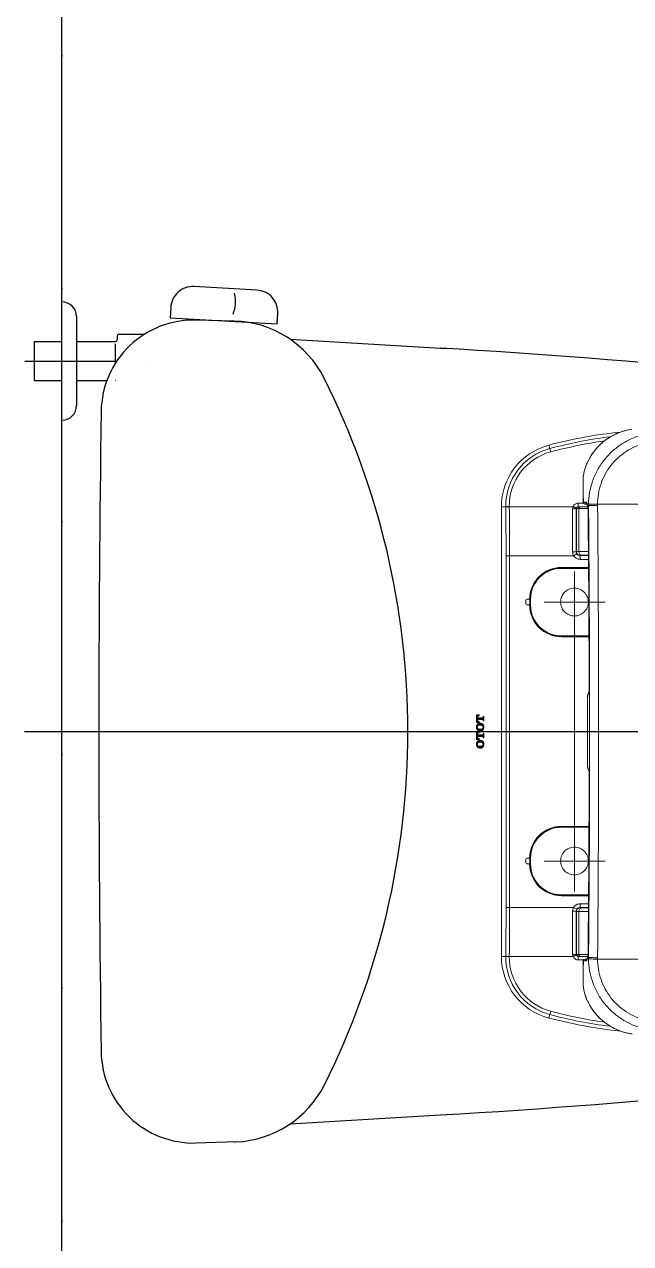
# Model space of a CAD drawing. Header units: millimetres. Extents: x 45074 to 106565, y 51012 to 60222.
# Drawn here: x 102805.8 to 102838.6, y 55485.9 to 55551.8 of the extents above; entities that cross this region are included whole.
import ezdxf

# ---------------------------------------------------------------- set-up
doc = ezdxf.new("R2010")
doc.units = ezdxf.units.MM
doc.header["$LTSCALE"] = 50
doc.header["$MEASUREMENT"] = 0
for name, pattern in [('CENTER', [2, 1.25, -0.25, 0.25, -0.25]), ('DOT', [0.25, 0, -0.25]), ('HIDDEN', [0.375, 0.25, -0.125])]:
    doc.linetypes.add(name, pattern=pattern)
doc.layers.get('0').update_dxf_attribs({"color": 8, "linetype": 'CONTINUOUS'})
doc.layers.add('00', color=7, linetype='DOT')

msp = doc.modelspace()

# ---------------------------------------------------------------- linework, layer by layer
for p, q in [((102807.857, 55390.566), (102807.857, 55600.566)), ((102807.857, 55489.299), (102807.857, 55540.279)), ((102808.657, 55536.002), (102808.657, 55531.202)), ((102817.174, 55535.76), (102815.112, 55535.814)), ((102817.174, 55535.76), (102815.112, 55535.814)), ((102817.174, 55535.76), (102815.112, 55535.814)), ((102810.857, 55534.952), (102810.857, 55534.752)), ((102810.957, 55535.052), (102812.324, 55535.052)), ((102806.357, 55534.652), (102806.357, 55532.552)), ((102806.357, 55534.652), (102807.857, 55534.652)), ((102808.657, 55534.652), (102810.757, 55534.652)), ((102810.757, 55533.492), (102810.757, 55534.535)), ((102820.198, 55534.778), (102828.629, 55534.281)), ((102805.857, 55533.602), (102810.829, 55533.602)), ((102812.357, 55533.602), (102812.357, 55533.602)), ((102812.357, 55533.602), (102812.357, 55533.602)), ((102812.357, 55533.602), (102812.357, 55533.602)), ((102812.357, 55533.602), (102812.357, 55533.602)), ((102812.357, 55533.602), (102812.357, 55533.602)), ((102812.357, 55533.602), (102812.357, 55533.602)), ((102806.357, 55532.552), (102807.857, 55532.552)), ((102808.657, 55532.552), (102810.292, 55532.552)), ((102805.837, 55513.566), (102884.057, 55513.566)), ((102820.198, 55492.355), (102828.629, 55492.852)), ((102817.293, 55491.377), (102815.112, 55491.318))]:
    msp.add_line(p, q)
at = {"lineweight": 13}
for p, q in [((102838.57, 55529.902), (102838.66, 55529.916)), ((102834.226, 55528.867), (102834.176, 55529.057)), ((102837.432, 55529.462), (102837.471, 55529.486)), ((102837.507, 55529.51), (102837.468, 55529.505)), ((102837.471, 55529.485), (102837.471, 55529.486)), ((102837.507, 55529.508), (102837.553, 55529.534)), ((102837.508, 55529.507), (102837.507, 55529.508)), ((102836.023, 55527.253), (102836.022, 55527.238)), ((102836.022, 55527.238), (102836.022, 55525.966)), ((102836.023, 55527.252), (102836.027, 55527.33)), ((102836.028, 55527.105), (102836.029, 55527.188)), ((102836.029, 55527.253), (102836.03, 55527.27)), ((102836.029, 55527.239), (102836.029, 55527.253)), ((102836.029, 55527.188), (102836.029, 55527.239)), ((102836.025, 55526.48), (102836.026, 55526.575)), ((102836.025, 55526.467), (102836.025, 55526.48)), ((102831.607, 55501.411), (102831.607, 55525.721)), ((102831.842, 55525.721), (102831.607, 55525.721)), ((102831.842, 55525.717), (102831.842, 55525.721)), ((102832.036, 55525.732), (102832.036, 55525.726)), ((102832.036, 55525.726), (102835.478, 55525.726)), ((102835.757, 55525.917), (102836.036, 55525.917)), ((102835.757, 55525.917), (102835.757, 55525.726)), ((102836.271, 55525.726), (102835.757, 55525.726)), ((102836.022, 55525.966), (102836.052, 55525.966)), ((102836.154, 55525.969), (102836.053, 55525.968)), ((102836.122, 55525.866), (102836.239, 55525.866)), ((102836.183, 55525.969), (102836.154, 55525.969)), ((102836.232, 55525.885), (102836.23, 55525.887)), ((102836.262, 55525.781), (102836.261, 55525.786)), ((102836.28, 55525.659), (102836.275, 55525.704)), ((102836.309, 55525.777), (102836.315, 55525.773)), ((102836.315, 55525.782), (102836.315, 55525.773)), ((102836.315, 55525.773), (102836.318, 55525.396)), ((102836.802, 55525.866), (102836.803, 55525.8)), ((102839.593, 55525.866), (102836.803, 55525.866)), ((102835.457, 55523.277), (102835.457, 55525.617)), ((102836.284, 55525.626), (102835.657, 55525.626)), ((102835.657, 55523.278), (102835.657, 55525.626)), ((102835.667, 55525.626), (102835.667, 55523.294)), ((102835.793, 55523.3), (102835.793, 55525.626)), ((102835.557, 55522.216), (102835.557, 55504.917)), ((102833.917, 55520.566), (102837.216, 55520.566)), ((102833.917, 55506.566), (102837.216, 55506.566))]:
    msp.add_line(p, q, dxfattribs=at)
at = {"lineweight": 13, "ltscale": 0.3}
for p, q in [((102831.86, 55504.056), (102831.86, 55523.076)), ((102835.512, 55523.076), (102831.86, 55523.076)), ((102832.053, 55523.076), (102832.053, 55504.056)), ((102835.512, 55523.076), (102835.685, 55523.177)), ((102835.667, 55523.294), (102835.793, 55523.3)), ((102835.857, 55523.093), (102835.857, 55522.878)), ((102835.857, 55523.078), (102836.316, 55523.078)), ((102835.864, 55523.094), (102835.99, 55523.1)), ((102836.169, 55523.303), (102836.112, 55523.303)), ((102836.228, 55523.304), (102836.169, 55523.303)), ((102836.314, 55523.304), (102836.228, 55523.304)), ((102836.257, 55522.441), (102834.857, 55522.441)), ((102834.857, 55522.421), (102836.257, 55522.421)), ((102834.857, 55522.421), (102834.857, 55522.391)), ((102836.257, 55522.391), (102834.857, 55522.391)), ((102836.318, 55522.878), (102835.857, 55522.878)), ((102836.257, 55522.391), (102836.257, 55522.421)), ((102832.932, 55520.466), (102832.932, 55520.666)), ((102832.982, 55520.716), (102833.132, 55520.716)), ((102833.132, 55520.416), (102832.982, 55520.416)), ((102833.152, 55520.716), (102833.152, 55520.416)), ((102833.182, 55520.716), (102833.152, 55520.716)), ((102833.152, 55520.416), (102833.182, 55520.416)), ((102833.182, 55520.716), (102833.182, 55520.416)), ((102834.857, 55518.741), (102836.257, 55518.741)), ((102834.857, 55518.741), (102834.857, 55518.711)), ((102834.857, 55518.711), (102836.257, 55518.711)), ((102834.857, 55518.691), (102836.257, 55518.691)), ((102836.257, 55518.711), (102836.257, 55518.741)), ((102836.348, 55515.757), (102836.349, 55515.768)), ((102836.351, 55515.813), (102836.351, 55515.835)), ((102836.374, 55515.836), (102836.375, 55515.768)), ((102836.375, 55515.768), (102836.375, 55515.692)), ((102836.294, 55515.575), (102836.329, 55515.648)), ((102836.298, 55515.61), (102836.302, 55515.62)), ((102836.337, 55515.692), (102836.302, 55515.619)), ((102836.337, 55515.692), (102836.337, 55515.691)), ((102836.375, 55515.692), (102836.375, 55515.619)), ((102836.256, 55514.328), (102836.256, 55514.753)), ((102836.257, 55513.903), (102836.256, 55514.328)), ((102836.257, 55513.443), (102836.257, 55513.903)), ((102836.257, 55513.566), (102836.259, 55513.566)), ((102836.257, 55513.017), (102836.257, 55513.443)), ((102836.377, 55513.566), (102836.863, 55513.566)), ((102836.256, 55512.592), (102836.257, 55513.017)), ((102836.256, 55512.167), (102836.256, 55512.592)), ((102836.255, 55511.838), (102836.256, 55512.167)), ((102836.329, 55511.485), (102836.294, 55511.558)), ((102836.337, 55511.441), (102836.302, 55511.514)), ((102836.339, 55511.435), (102836.338, 55511.439)), ((102836.34, 55511.428), (102836.339, 55511.435)), ((102836.375, 55511.364), (102836.374, 55511.297)), ((102836.375, 55511.514), (102836.375, 55511.441)), ((102836.375, 55511.441), (102836.375, 55511.364)), ((102836.257, 55508.441), (102834.857, 55508.441)), ((102834.857, 55508.421), (102836.257, 55508.421)), ((102834.857, 55508.421), (102834.857, 55508.391)), ((102836.257, 55508.391), (102834.857, 55508.391)), ((102836.257, 55508.391), (102836.257, 55508.421)), ((102832.932, 55506.466), (102832.932, 55506.666)), ((102832.982, 55506.716), (102833.132, 55506.716)), ((102833.152, 55506.716), (102833.152, 55506.416)), ((102833.182, 55506.716), (102833.152, 55506.716)), ((102833.182, 55506.716), (102833.182, 55506.416)), ((102833.132, 55506.416), (102832.982, 55506.416)), ((102833.152, 55506.416), (102833.182, 55506.416)), ((102834.857, 55504.741), (102836.257, 55504.741)), ((102834.857, 55504.741), (102834.857, 55504.711)), ((102834.857, 55504.711), (102836.257, 55504.711)), ((102834.857, 55504.691), (102836.257, 55504.691)), ((102836.257, 55504.711), (102836.257, 55504.741)), ((102831.86, 55504.056), (102835.512, 55504.056)), ((102835.685, 55503.956), (102835.512, 55504.056)), ((102835.857, 55504.255), (102836.318, 55504.255)), ((102835.857, 55504.255), (102835.857, 55504.039)), ((102836.316, 55504.055), (102835.857, 55504.055)), ((102835.99, 55504.032), (102835.864, 55504.039)), ((102835.457, 55501.516), (102835.457, 55503.855)), ((102835.657, 55503.855), (102835.657, 55501.506)), ((102835.793, 55503.832), (102835.667, 55503.839)), ((102835.667, 55503.839), (102835.667, 55501.506)), ((102835.793, 55501.506), (102835.793, 55503.832)), ((102836.112, 55503.829), (102836.169, 55503.829)), ((102836.169, 55503.829), (102836.228, 55503.829)), ((102836.228, 55503.829), (102836.314, 55503.829)), ((102831.607, 55501.411), (102831.842, 55501.411)), ((102831.842, 55501.411), (102831.842, 55501.416)), ((102832.036, 55501.406), (102832.036, 55501.401)), ((102835.478, 55501.406), (102832.036, 55501.406)), ((102835.657, 55501.506), (102836.284, 55501.506)), ((102835.757, 55501.406), (102836.271, 55501.406)), ((102835.757, 55501.406), (102835.757, 55501.216)), ((102836.239, 55501.266), (102836.122, 55501.266)), ((102836.256, 55501.326), (102836.261, 55501.347)), ((102836.261, 55501.347), (102836.262, 55501.352)), ((102836.267, 55501.33), (102836.261, 55501.327)), ((102836.262, 55501.352), (102836.269, 55501.388)), ((102836.269, 55501.388), (102836.275, 55501.429)), ((102836.275, 55501.429), (102836.28, 55501.474)), ((102836.318, 55501.737), (102836.315, 55501.359)), ((102836.315, 55501.292), (102836.315, 55501.283)), ((102836.803, 55501.333), (102836.802, 55501.266)), ((102839.593, 55501.266), (102836.802, 55501.266)), ((102836.036, 55501.216), (102835.757, 55501.216)), ((102836.052, 55501.166), (102836.022, 55501.166)), ((102836.022, 55499.894), (102836.022, 55501.166)), ((102836.026, 55500.558), (102836.025, 55500.652)), ((102836.053, 55501.165), (102836.154, 55501.164)), ((102836.154, 55501.164), (102836.183, 55501.163)), ((102836.029, 55499.945), (102836.028, 55500.028)), ((102836.029, 55499.88), (102836.029, 55499.945)), ((102836.022, 55499.894), (102836.023, 55499.88)), ((102836.027, 55499.801), (102836.023, 55499.88)), ((102836.03, 55499.863), (102836.029, 55499.88)), ((102834.176, 55498.076), (102834.226, 55498.265)), ((102837.471, 55497.647), (102837.433, 55497.67)), ((102837.468, 55497.628), (102837.507, 55497.623)), ((102837.471, 55497.647), (102837.471, 55497.648)), ((102837.507, 55497.625), (102837.508, 55497.626)), ((102837.553, 55497.599), (102837.507, 55497.625)), ((102838.66, 55497.216), (102838.57, 55497.231))]:
    msp.add_line(p, q, dxfattribs=at)
at = {"linetype": 'CENTER', "lineweight": 13}
for p, q in [((102835.557, 55522.166), (102835.557, 55518.966)), ((102833.957, 55520.566), (102837.157, 55520.566)), ((102833.958, 55506.566), (102837.157, 55506.566))]:
    msp.add_line(p, q, dxfattribs=at)
at = {"linetype": 'ByBlock', "lineweight": 0}
for p, q in [((102830.257, 55514.466), (102830.257, 55514.064)), ((102830.257, 55514.466), (102830.403, 55514.466)), ((102830.337, 55514.466), (102830.257, 55514.387)), ((102830.264, 55514.466), (102830.257, 55514.46)), ((102830.403, 55514.459), (102830.363, 55514.419)), ((102830.403, 55514.466), (102830.403, 55514.421)), ((102830.306, 55514.362), (102830.257, 55514.313)), ((102830.329, 55514.311), (102830.257, 55514.239)), ((102830.304, 55514.212), (102830.257, 55514.166)), ((102830.314, 55514.149), (102830.257, 55514.092)), ((102830.403, 55514.064), (102830.257, 55514.064)), ((102830.321, 55513.862), (102830.258, 55513.798)), ((102830.395, 55514.009), (102830.272, 55513.886)), ((102830.354, 55514.115), (102830.303, 55514.064)), ((102830.304, 55514.345), (102830.304, 55514.311)), ((102830.304, 55514.311), (102830.593, 55514.311)), ((102830.304, 55514.22), (102830.304, 55514.186)), ((102830.304, 55514.22), (102830.593, 55514.22)), ((102830.402, 55514.311), (102830.311, 55514.22)), ((102830.479, 55514.02), (102830.348, 55513.888)), ((102830.403, 55514.091), (102830.377, 55514.064)), ((102830.382, 55514.421), (102830.403, 55514.421)), ((102830.403, 55514.11), (102830.382, 55514.11)), ((102830.476, 55514.311), (102830.385, 55514.22)), ((102830.403, 55514.11), (102830.403, 55514.064)), ((102830.538, 55514.006), (102830.448, 55513.916)), ((102830.549, 55514.311), (102830.458, 55514.22)), ((102830.585, 55513.979), (102830.517, 55513.911)), ((102830.668, 55514.357), (102830.531, 55514.22)), ((102830.622, 55513.943), (102830.572, 55513.892)), ((102830.604, 55514.313), (102830.593, 55514.311)), ((102830.593, 55514.22), (102830.604, 55514.218)), ((102830.668, 55514.283), (102830.603, 55514.218)), ((102830.613, 55514.319), (102830.604, 55514.313)), ((102830.604, 55514.218), (102830.613, 55514.211)), ((102830.649, 55513.896), (102830.608, 55513.855)), ((102830.619, 55514.329), (102830.613, 55514.319)), ((102830.613, 55514.211), (102830.619, 55514.202)), ((102830.622, 55514.339), (102830.619, 55514.329)), ((102830.619, 55514.202), (102830.622, 55514.191)), ((102830.665, 55513.839), (102830.621, 55513.794)), ((102830.622, 55514.388), (102830.668, 55514.388)), ((102830.622, 55514.388), (102830.622, 55514.339)), ((102830.625, 55514.388), (102830.622, 55514.384)), ((102830.668, 55514.21), (102830.622, 55514.163)), ((102830.622, 55514.191), (102830.622, 55514.143)), ((102830.668, 55514.143), (102830.622, 55514.143)), ((102830.668, 55514.388), (102830.668, 55514.143)), ((102830.257, 55513.543), (102830.257, 55513.141)), ((102830.257, 55513.543), (102830.403, 55513.543)), ((102830.297, 55513.543), (102830.257, 55513.503)), ((102830.371, 55513.543), (102830.257, 55513.429)), ((102830.304, 55513.402), (102830.257, 55513.355)), ((102830.363, 55513.387), (102830.257, 55513.282)), ((102830.304, 55513.255), (102830.257, 55513.208)), ((102830.403, 55513.141), (102830.257, 55513.141)), ((102830.329, 55513.206), (102830.264, 55513.141)), ((102830.308, 55513.774), (102830.268, 55513.734)), ((102830.336, 55513.729), (102830.291, 55513.683)), ((102830.304, 55513.422), (102830.304, 55513.387)), ((102830.304, 55513.387), (102830.593, 55513.387)), ((102830.304, 55513.296), (102830.304, 55513.262)), ((102830.304, 55513.296), (102830.593, 55513.296)), ((102830.384, 55513.703), (102830.323, 55513.642)), ((102830.382, 55513.186), (102830.337, 55513.141)), ((102830.436, 55513.387), (102830.345, 55513.296)), ((102830.446, 55513.692), (102830.366, 55513.611)), ((102830.382, 55513.498), (102830.403, 55513.498)), ((102830.403, 55513.186), (102830.382, 55513.186)), ((102830.403, 55513.502), (102830.399, 55513.498)), ((102830.403, 55513.543), (102830.403, 55513.498)), ((102830.403, 55513.186), (102830.403, 55513.141)), ((102830.509, 55513.387), (102830.418, 55513.296)), ((102830.525, 55513.698), (102830.419, 55513.591)), ((102830.665, 55513.765), (102830.49, 55513.588)), ((102830.583, 55513.387), (102830.492, 55513.296)), ((102830.668, 55513.4), (102830.565, 55513.296)), ((102830.604, 55513.39), (102830.593, 55513.387)), ((102830.593, 55513.296), (102830.604, 55513.294)), ((102830.613, 55513.396), (102830.604, 55513.39)), ((102830.604, 55513.294), (102830.613, 55513.288)), ((102830.619, 55513.405), (102830.613, 55513.396)), ((102830.613, 55513.288), (102830.619, 55513.279)), ((102830.622, 55513.416), (102830.619, 55513.405)), ((102830.619, 55513.279), (102830.622, 55513.268)), ((102830.668, 55513.326), (102830.62, 55513.277)), ((102830.623, 55513.464), (102830.622, 55513.463)), ((102830.622, 55513.464), (102830.668, 55513.464)), ((102830.622, 55513.464), (102830.622, 55513.416)), ((102830.659, 55513.464), (102830.622, 55513.427)), ((102830.622, 55513.268), (102830.622, 55513.219)), ((102830.668, 55513.219), (102830.622, 55513.219)), ((102830.668, 55513.252), (102830.635, 55513.219)), ((102830.651, 55513.714), (102830.649, 55513.712)), ((102830.668, 55513.464), (102830.668, 55513.219)), ((102830.438, 55513.095), (102830.26, 55512.916)), ((102830.304, 55512.887), (102830.26, 55512.843)), ((102830.318, 55512.827), (102830.277, 55512.786)), ((102830.355, 55512.791), (102830.305, 55512.74)), ((102830.411, 55512.773), (102830.341, 55512.703)), ((102830.479, 55512.768), (102830.389, 55512.677)), ((102830.508, 55513.092), (102830.403, 55512.986)), ((102830.446, 55513.097), (102830.445, 55513.095)), ((102830.59, 55512.805), (102830.449, 55512.664)), ((102830.561, 55513.071), (102830.482, 55512.992)), ((102830.652, 55512.794), (102830.535, 55512.676)), ((102830.603, 55513.04), (102830.544, 55512.98)), ((102830.636, 55512.999), (102830.591, 55512.954)), ((102830.668, 55512.884), (102830.595, 55512.811)), ((102830.658, 55512.948), (102830.618, 55512.907))]:
    msp.add_line(p, q, dxfattribs=at)
msp.add_lwpolyline([(102818.4, 55537.436), (102815.008, 55537.629, 0.414214), (102813.742, 55536.499), (102813.71, 55535.937), (102819.498, 55535.608), (102819.53, 55536.17, 0.414214)], format="xyb", close=True)
at = {"lineweight": 13}
for points in [[(102837.553, 55529.534), (102837.674, 55529.599), (102837.795, 55529.658), (102837.915, 55529.71), (102838.034, 55529.757), (102838.15, 55529.797), (102838.263, 55529.831), (102838.371, 55529.86), (102838.473, 55529.883), (102838.57, 55529.902)], [(102836.027, 55527.33), (102836.039, 55527.42), (102836.056, 55527.519), (102836.08, 55527.624), (102836.111, 55527.736), (102836.149, 55527.853), (102836.194, 55527.976), (102836.247, 55528.103), (102836.31, 55528.235), (102836.383, 55528.372), (102836.467, 55528.51), (102836.562, 55528.65), (102836.669, 55528.79), (102836.785, 55528.924), (102836.91, 55529.053), (102837.042, 55529.175), (102837.175, 55529.283), (102837.305, 55529.378), (102837.432, 55529.462)], [(102837.471, 55529.486), (102837.483, 55529.493), (102837.495, 55529.5), (102837.507, 55529.508)], [(102836.242, 55525.858), (102836.238, 55525.869), (102836.234, 55525.878), (102836.232, 55525.885)], [(102836.251, 55525.827), (102836.247, 55525.843), (102836.242, 55525.858)], [(102836.261, 55525.786), (102836.256, 55525.807), (102836.251, 55525.827)], [(102836.275, 55525.704), (102836.269, 55525.744), (102836.262, 55525.781)], [(102836.296, 55525.396), (102836.294, 55525.455), (102836.292, 55525.509), (102836.289, 55525.561), (102836.285, 55525.612), (102836.28, 55525.659)], [(102836.351, 55515.835), (102836.349, 55516.822), (102836.346, 55517.905), (102836.341, 55518.989), (102836.336, 55520.072), (102836.33, 55521.155), (102836.322, 55522.237), (102836.314, 55523.32), (102836.305, 55524.402), (102836.296, 55525.396)]]:
    msp.add_lwpolyline(points, dxfattribs=at)
at = {"lineweight": 13, "ltscale": 0.3}
for points in [[(102836.349, 55515.768), (102836.349, 55515.771), (102836.35, 55515.792), (102836.351, 55515.813)], [(102836.255, 55515.294), (102836.256, 55515.324), (102836.257, 55515.362), (102836.259, 55515.398), (102836.261, 55515.432)], [(102836.256, 55514.753), (102836.256, 55515.179), (102836.255, 55515.294)], [(102836.261, 55515.432), (102836.265, 55515.464), (102836.269, 55515.494), (102836.273, 55515.522)], [(102836.273, 55515.522), (102836.278, 55515.547), (102836.284, 55515.57), (102836.291, 55515.591), (102836.298, 55515.61)], [(102836.337, 55515.691), (102836.337, 55515.692), (102836.338, 55515.695), (102836.339, 55515.7), (102836.341, 55515.706)], [(102836.341, 55515.706), (102836.342, 55515.714), (102836.344, 55515.723), (102836.345, 55515.733), (102836.347, 55515.744), (102836.348, 55515.757)], [(102836.261, 55511.701), (102836.259, 55511.735), (102836.257, 55511.771), (102836.256, 55511.808), (102836.255, 55511.838)], [(102836.273, 55511.611), (102836.269, 55511.638), (102836.265, 55511.668), (102836.261, 55511.701)], [(102836.302, 55511.513), (102836.298, 55511.522), (102836.291, 55511.542), (102836.284, 55511.563), (102836.278, 55511.586), (102836.273, 55511.611)], [(102836.296, 55501.737), (102836.305, 55502.73), (102836.314, 55503.813), (102836.322, 55504.895), (102836.33, 55505.978), (102836.336, 55507.061), (102836.341, 55508.144), (102836.346, 55509.227), (102836.349, 55510.311), (102836.351, 55511.297)], [(102836.338, 55511.439), (102836.337, 55511.44), (102836.337, 55511.442), (102836.337, 55511.442)], [(102836.349, 55511.364), (102836.347, 55511.381), (102836.346, 55511.396), (102836.344, 55511.408), (102836.342, 55511.419), (102836.34, 55511.428)], [(102836.351, 55511.297), (102836.351, 55511.32), (102836.35, 55511.341), (102836.349, 55511.362), (102836.349, 55511.364)], [(102836.232, 55501.247), (102836.231, 55501.247), (102836.229, 55501.244), (102836.23, 55501.245), (102836.232, 55501.249), (102836.235, 55501.255), (102836.238, 55501.264), (102836.242, 55501.276), (102836.247, 55501.29), (102836.251, 55501.307), (102836.256, 55501.326)], [(102836.28, 55501.474), (102836.285, 55501.521), (102836.289, 55501.571), (102836.292, 55501.624), (102836.294, 55501.678), (102836.296, 55501.737)], [(102837.433, 55497.67), (102837.306, 55497.754), (102837.177, 55497.848), (102837.044, 55497.956), (102836.912, 55498.077), (102836.788, 55498.206), (102836.672, 55498.339), (102836.565, 55498.479), (102836.47, 55498.618), (102836.386, 55498.756), (102836.313, 55498.892), (102836.25, 55499.024), (102836.196, 55499.151), (102836.151, 55499.274), (102836.113, 55499.392), (102836.082, 55499.504), (102836.057, 55499.61), (102836.039, 55499.71), (102836.027, 55499.801)], [(102837.507, 55497.625), (102837.495, 55497.632), (102837.483, 55497.64), (102837.471, 55497.647)], [(102838.57, 55497.231), (102838.473, 55497.25), (102838.371, 55497.273), (102838.263, 55497.302), (102838.15, 55497.336), (102838.034, 55497.376), (102837.915, 55497.422), (102837.795, 55497.475), (102837.674, 55497.534), (102837.553, 55497.599)]]:
    msp.add_lwpolyline(points, dxfattribs=at)
at = {"linetype": 'HIDDEN', "lineweight": 0, "ltscale": 30}
for centre in [(102835.557, 55520.566), (102835.557, 55506.566)]:
    msp.add_circle(centre, 0.75, dxfattribs=at)
for centre, radius, start, end in [((102807.857, 55536.002), 0.8, 0, 90), ((102814.981, 55530.816), 5, 88.49365, 179.17981), ((102817.027, 55530.162), 5.6, 26.65007, 88.49365), ((102810.957, 55534.952), 0.1, 90, 180), ((102810.757, 55534.752), 0.1, 270, 0), ((102805.082, 55134.974), 400, 82.06643, 86.67009), ((102810.757, 55532.452), 0.1, 81.48261, 90), ((102783.962, 55513.568), 42.595, 0.00528, 26.65079), ((102807.857, 55531.202), 0.8, 270, 0), ((104019.919, 55513.566), 1210.061, 179.179806, 180.820187), ((102783.924, 55513.552), 42.633, 333.39837, 0.02679), ((102814.981, 55496.317), 5, 180.82019, 271.50635), ((102814.981, 55496.317), 5, 180.82019, 271.50635), ((102814.981, 55496.317), 5, 180.82019, 271.50635), ((102805.082, 55892.158), 400, 273.32991, 278.1298), ((102817.017, 55497.004), 5.634, 272.80728, 333.17151), ((102817.01, 55497.027), 5.656, 271.66448, 271.91596), ((102817.01, 55497.027), 5.656, 271.66448, 271.91596), ((102817.01, 55497.027), 5.656, 271.66448, 271.91596)]:
    msp.add_arc(centre, radius, start, end)
at = {"lineweight": 13}
for centre, radius, start, end in [((102840.562, 55504.886), 25, 95.79983, 104.8004), ((102835.057, 55525.721), 3.45, 104.8004, 180), ((102840.562, 55505.211), 24.491, 97.25794, 104.99392), ((102840.562, 55505.221), 24.297, 98.02709, 104.99549), ((102839.553, 55526.037), 4.028, 120.52325, 121.12794), ((102835.058, 55525.761), 3.216, 104.98576, 180.70992), ((102835.058, 55525.771), 3.022, 104.99734, 180.74782), ((102836.746, 55527.236), 0.723, 177.39099, 178.71589), ((103037.237, 55525.786), 201.213, 179.62457, 179.77536), ((102840.227, 55526.468), 4.205, 180.01395, 185.31428), ((102840.529, 55526.466), 4.504, 179.98471, 181.25319), ((102840.606, 55526.469), 4.581, 181.26418, 184.835), ((102631.61, 55523.079), 200.25, 359.99919, 0.75462), ((102629.728, 55523.077), 202.325, 359.99994, 0.7504), ((102835.757, 55525.626), 0.1, 90, 180), ((102836.122, 55525.966), 0.1, 180, 270), ((102840.414, 55526.483), 4.392, 185.2816, 186.75675), ((102840.679, 55526.474), 4.654, 184.82453, 185.53435), ((102840.683, 55526.474), 4.658, 185.53432, 186.24556), ((102836.285, 55525.966), 0.102, 178.34454, 194.74308), ((102836.285, 55525.966), 0.102, 194.76442, 210.50163), ((102835.046, 55525.556), 1.24, 11.62941, 13.21115), ((102834.549, 55522.892), 3.379, 58.61717, 59.56813), ((102835.075, 55525.563), 1.21, 10.64289, 11.58607), ((102840.349, 55525.798), 4.034, 179.27519, 180.23443), ((101597.448, 55513.572), 1239.415, 359.999718, 0.565246), ((101627.75, 55513.57), 1208.605, 0.107408, 0.560671), ((101632.847, 55513.572), 1203.529, 0.107753, 0.5629)]:
    msp.add_arc(centre, radius, start, end, dxfattribs=at)
at = {"lineweight": 13, "ltscale": 0.3}
for centre, radius, start, end in [((102835.855, 55523.277), 0.397, 180.0074, 210.38796), ((102835.856, 55523.293), 0.198, 180.00767, 184.43275), ((102835.859, 55523.278), 0.201, 180.04452, 196.7805), ((102835.857, 55523.293), 0.2, 184.39255, 269.99977), ((102835.858, 55523.278), 0.201, 196.8496, 210.26342), ((102835.857, 55523.278), 0.2, 210.28548, 250.09415), ((102834.857, 55520.716), 1.725, 90, 180), ((102834.857, 55520.716), 1.705, 90, 180), ((102834.857, 55520.716), 1.675, 90, 180), ((102836.257, 55520.716), 1.725, 87.88337, 90), ((102836.257, 55520.716), 1.705, 87.86282, 90), ((102836.257, 55520.716), 1.675, 87.81542, 90), ((102832.982, 55520.666), 0.05, 90, 180), ((102832.982, 55520.466), 0.05, 180, 270), ((102834.857, 55520.416), 1.725, 180, 270), ((102834.857, 55520.416), 1.705, 180, 270), ((102834.857, 55520.416), 1.675, 180, 270), ((102836.257, 55520.416), 1.675, 270, 272.90537), ((102836.257, 55520.416), 1.705, 270, 272.8579), ((102836.257, 55520.416), 1.725, 270, 272.8357), ((102835.486, 55515.826), 0.867, 355.68592, 356.17673), ((101603.31, 55513.531), 1233.553, 359.433411, 0.001625), ((101628.502, 55513.558), 1207.853, 359.439188, 359.892733), ((101632.117, 55513.565), 1204.26, 359.437238, 359.892109), ((102836.411, 55511.477), 0.0827, 200.46087, 205.70743), ((102835.544, 55511.31), 0.809, 4.35946, 5.53837), ((102835.316, 55511.299), 1.037, 359.9088, 0.37856), ((102834.857, 55506.716), 1.725, 90, 180), ((102834.857, 55506.716), 1.705, 90, 180), ((102834.857, 55506.716), 1.675, 90, 180), ((102836.257, 55506.716), 1.725, 87.1643, 90), ((102836.257, 55506.716), 1.705, 87.1421, 90), ((102836.257, 55506.716), 1.675, 87.09463, 90), ((102832.982, 55506.666), 0.05, 90, 180), ((102832.982, 55506.466), 0.05, 180, 270), ((102834.857, 55506.416), 1.725, 180, 270), ((102834.857, 55506.416), 1.705, 180, 270), ((102834.857, 55506.416), 1.675, 180, 270), ((102836.257, 55506.416), 1.675, 270, 272.18458), ((102836.257, 55506.416), 1.705, 270, 272.13718), ((102836.257, 55506.416), 1.725, 270, 272.11664), ((102631.246, 55504.056), 200.614, 359.24606, 0.00013), ((102629.841, 55504.055), 202.212, 359.24939, 0.00027), ((102835.855, 55503.855), 0.397, 149.61204, 179.9926), ((102835.858, 55503.855), 0.2, 163.18473, 173.26452), ((102835.857, 55503.839), 0.2, 89.99625, 167.97999), ((102835.858, 55503.854), 0.201, 149.73658, 163.1504), ((102835.857, 55503.855), 0.2, 109.90585, 149.71452), ((102835.488, 55477.998), 25.857, 89.68293, 90.06861), ((102835.857, 55503.855), 0.2, 176.62797, 179.9976), ((102835.857, 55503.839), 0.199, 173.92002, 179.9867), ((102835.858, 55503.855), 0.201, 173.27325, 176.62899), ((102835.859, 55503.839), 0.202, 167.99597, 173.92596), ((102835.681, 55504.292), 0.454, 267.8766, 268.11795), ((102835.057, 55501.411), 3.45, 180, 255.1996), ((102835.058, 55501.372), 3.216, 179.29008, 255.01424), ((102835.058, 55501.362), 3.022, 179.25218, 255.00266), ((102835.757, 55501.506), 0.1, 180, 270), ((102836.122, 55501.166), 0.1, 90, 180), ((102835.117, 55501.561), 1.167, 346.73956, 348.41989), ((102834.545, 55504.248), 3.388, 300.55128, 301.50103), ((102840.349, 55501.334), 4.034, 179.64566, 180.6049), ((102840.285, 55500.662), 4.263, 173.96433, 179.95112), ((102840.522, 55500.667), 4.497, 179.46592, 180.18409), ((102840.606, 55500.664), 4.581, 175.165, 178.73582), ((102840.533, 55500.667), 4.508, 178.74712, 179.46595), ((102840.681, 55500.659), 4.656, 173.75427, 175.17529), ((102840.438, 55500.647), 4.417, 173.2453, 173.98025), ((103041.411, 55501.368), 205.387, 180.22617, 180.37389), ((102836.791, 55499.898), 0.769, 181.3478, 183.77482), ((102840.562, 55522.246), 25, 255.1996, 264.20021), ((102840.563, 55521.924), 24.492, 255.00629, 262.74211), ((102840.562, 55521.912), 24.297, 255.00451, 261.97314), ((102839.553, 55501.095), 4.028, 238.87206, 239.47675), ((102839.021, 55499.786), 2.593, 260.40309, 262.18324)]:
    msp.add_arc(centre, radius, start, end, dxfattribs=at)
at = {"linetype": 'ByBlock', "lineweight": 0, "extrusion": (0, 0, -1)}
for centre, major_axis, start_param, end_param in [((102830.505, 55513.806), (0.248, 0), 3.131721, 3.424174), ((102830.505, 55513.801), (0.248, 0), 2.859012, 3.151464), ((102830.502, 55513.807), (-0.245, 0), 0.282529, 0.577753), ((102830.466, 55513.83), (-0.201, 0), 0.577219, 0.905012), ((102830.385, 55514.345), (0.0813, 0), 3.142728, 3.449912), ((102830.385, 55514.186), (-0.0814, 0), 5.974897, 6.282079), ((102830.413, 55513.805), (0.109, 0), 3.126176, 3.429339), ((102830.413, 55513.802), (0.109, 0), 2.853823, 3.156982), ((102830.384, 55514.346), (-0.0802, 0), 0.308523, 0.619235), ((102830.384, 55514.185), (-0.0802, 0), 5.663982, 5.974694), ((102830.411, 55513.806), (-0.107, 0), 0.288038, 0.594915), ((102830.383, 55514.346), (0.0789, 0), 3.760756, 4.074837), ((102830.383, 55514.185), (-0.0789, 0), 5.349967, 5.664053), ((102830.41, 55513.807), (0.106, 0), 3.73643, 4.046548), ((102830.382, 55514.347), (0.0776, 0), 4.074897, 4.392419), ((102830.382, 55514.184), (-0.0776, 0), 5.032375, 5.349908), ((102830.464, 55513.832), (0.197, 0), 4.046639, 4.378158), ((102830.409, 55513.808), (0.104, 0), 4.046665, 4.359926), ((102830.382, 55514.348), (0.0768, 0), 4.392593, 4.712279), ((102830.382, 55514.183), (0.0768, 0), 1.570906, 1.890608), ((102830.463, 55513.668), (0.26, 0), 4.360066, 4.712425), ((102830.463, 55513.834), (0.195, 0), 4.378352, 4.712317), ((102830.463, 55513.834), (-0.195, 0), 1.570974, 1.904939), ((102830.463, 55513.668), (-0.26, 0), 1.570966, 1.922907), ((102830.462, 55513.832), (-0.197, 0), 1.905132, 2.23665), ((102830.517, 55513.808), (0.104, 0), 5.064474, 5.378149), ((102830.516, 55513.807), (0.106, 0), 5.378167, 5.688308), ((102830.459, 55513.829), (0.202, 0), 5.37875, 5.704657), ((102830.514, 55513.806), (0.107, 0), 5.688229, 5.995128), ((102830.513, 55513.805), (0.109, 0), 5.995138, 6.299441), ((102830.513, 55513.802), (-0.109, 0), 3.125364, 3.429663), ((102830.422, 55513.806), (0.246, 0), 5.706765, 6.000292), ((102830.42, 55513.806), (-0.248, 0), 2.859191, 3.15108), ((102830.42, 55513.801), (-0.248, 0), 3.132105, 3.423994), ((102830.502, 55513.8), (-0.245, 0), 5.705432, 6.000656), ((102830.466, 55513.778), (0.201, 0), 2.236607, 2.56424), ((102830.385, 55513.422), (-0.0813, 0), 0.001107, 0.308297), ((102830.385, 55513.262), (-0.0813, 0), 5.975056, 6.282293), ((102830.411, 55513.802), (-0.107, 0), 5.688259, 5.995127), ((102830.384, 55513.422), (-0.0802, 0), 0.3085, 0.619218), ((102830.384, 55513.262), (-0.0802, 0), 5.664091, 5.974853), ((102830.383, 55513.423), (0.0789, 0), 3.760739, 4.074825), ((102830.383, 55513.261), (-0.0789, 0), 5.350033, 5.664162), ((102830.41, 55513.801), (0.106, 0), 2.236634, 2.546744), ((102830.382, 55513.424), (0.0776, 0), 4.074885, 4.392413), ((102830.382, 55513.26), (0.0776, 0), 1.890812, 2.208381), ((102830.464, 55513.775), (0.197, 0), 1.905021, 2.236533), ((102830.409, 55513.799), (-0.104, 0), 5.064861, 5.378108), ((102830.382, 55513.424), (0.0768, 0), 4.392587, 4.712279), ((102830.382, 55513.259), (-0.0768, 0), 4.712499, 5.032231), ((102830.463, 55513.939), (-0.26, 0), 4.712376, 5.064639), ((102830.463, 55513.773), (0.195, 0), 1.570869, 1.904827), ((102830.463, 55513.94), (-0.261, 0), 4.360351, 4.712196), ((102830.463, 55513.773), (0.195, 0), 1.236661, 1.570618), ((102830.462, 55513.775), (-0.197, 0), 4.046548, 4.37806), ((102830.517, 55513.799), (0.104, 0), 0.905041, 1.218702), ((102830.516, 55513.801), (0.106, 0), 0.594889, 0.905021), ((102830.459, 55513.778), (-0.202, 0), 3.720255, 4.046002), ((102830.514, 55513.802), (-0.107, 0), 3.429671, 3.73656), ((102830.422, 55513.801), (0.246, 0), 0.282893, 0.576421), ((102830.505, 55512.882), (0.248, 0), 3.131738, 3.424184), ((102830.505, 55512.878), (0.248, 0), 2.859057, 3.15154), ((102830.502, 55512.883), (-0.245, 0), 0.282539, 0.577753), ((102830.502, 55512.877), (0.245, 0), 2.563839, 2.859106), ((102830.466, 55512.906), (0.201, 0), 3.718812, 4.046604), ((102830.466, 55512.854), (0.201, 0), 2.236602, 2.564209), ((102830.413, 55512.882), (-0.109, 0), 6.267838, 6.571024), ((102830.413, 55512.878), (0.109, 0), 2.853869, 3.157026), ((102830.411, 55512.882), (-0.107, 0), 0.288126, 0.594999), ((102830.411, 55512.878), (-0.107, 0), 5.688291, 5.99517), ((102830.41, 55512.883), (-0.106, 0), 0.594921, 0.90502), ((102830.41, 55512.877), (0.106, 0), 2.236653, 2.546777), ((102830.464, 55512.909), (0.197, 0), 4.046639, 4.378158), ((102830.464, 55512.851), (-0.197, 0), 5.046607, 5.378115), ((102830.409, 55512.884), (0.104, 0), 4.046713, 4.360002), ((102830.409, 55512.876), (0.104, 0), 1.923278, 2.236533), ((102830.463, 55512.744), (-0.26, 0), 1.218618, 1.570788), ((102830.463, 55513.016), (0.261, 0), 1.571037, 1.922241), ((102830.463, 55512.91), (0.195, 0), 4.378352, 4.712317), ((102830.463, 55512.849), (0.195, 0), 1.570869, 1.90482), ((102830.463, 55512.91), (-0.195, 0), 1.570974, 1.904939), ((102830.463, 55512.744), (-0.261, 0), 1.571011, 1.922762), ((102830.463, 55513.017), (0.261, 0), 1.219564, 1.570349), ((102830.463, 55512.849), (-0.195, 0), 4.37826, 4.712211), ((102830.462, 55512.909), (0.197, 0), 5.046725, 5.378243), ((102830.462, 55512.851), (0.197, 0), 0.904966, 1.236474), ((102830.517, 55512.884), (0.104, 0), 5.064399, 5.378101), ((102830.517, 55512.876), (0.104, 0), 0.905024, 1.218692), ((102830.516, 55512.883), (-0.106, 0), 2.23651, 2.546631), ((102830.516, 55512.877), (-0.106, 0), 3.736449, 4.046594), ((102830.459, 55512.905), (-0.202, 0), 2.237158, 2.563065), ((102830.459, 55512.855), (-0.202, 0), 3.720285, 4.046006), ((102830.514, 55512.882), (-0.107, 0), 2.546553, 2.853448), ((102830.514, 55512.878), (-0.107, 0), 3.429628, 3.736528), ((102830.513, 55512.882), (0.109, 0), 5.995046, 6.299372), ((102830.513, 55512.878), (0.109, 0), 6.266912, 6.57121), ((102830.422, 55512.883), (0.246, 0), 5.706765, 6.000283), ((102830.422, 55512.877), (-0.246, 0), 3.424443, 3.718013), ((102830.42, 55512.882), (0.248, 0), 6.000774, 6.292656), ((102830.42, 55512.878), (-0.248, 0), 3.132029, 3.423949)]:
    msp.add_ellipse(centre, major_axis=major_axis, ratio=0.955025, start_param=start_param, end_param=end_param, dxfattribs=at)
msp.add_spline([(102817.116, 55536.128), (102817.246, 55536.671), (102817.194, 55537.265)], degree=3)
at = {"lineweight": 13}
for points, knots in [([(102839.264, 55529.614), (102839.056, 55529.561), (102838.649, 55529.42), (102838.081, 55529.113), (102837.571, 55528.717), (102837.133, 55528.243), (102836.779, 55527.704), (102836.519, 55527.114), (102836.357, 55526.491), (102836.318, 55526.063), (102836.315, 55525.849)], [0, 0, 0, 0, 0.125184, 0.250517, 0.375272, 0.500555, 0.625454, 0.750421, 0.875215, 1, 1, 1, 1]), ([(102837.508, 55529.507), (102837.598, 55529.56), (102837.94, 55529.739), (102838.313, 55529.858), (102838.589, 55529.904)], [0, 0, 0, 0, 0.272375, 1, 1, 1, 1]), ([(102836.054, 55527.486), (102836.07, 55527.574), (102836.115, 55527.754), (102836.245, 55528.12), (102836.49, 55528.58), (102836.911, 55529.087), (102837.272, 55529.365), (102837.471, 55529.485)], [0, 0, 0, 0, 0.106951, 0.220337, 0.462591, 0.722846, 1, 1, 1, 1]), ([(102836.803, 55525.866), (102836.807, 55526.054), (102836.837, 55526.43), (102836.978, 55526.978), (102837.205, 55527.495), (102837.515, 55527.969), (102837.899, 55528.384), (102838.346, 55528.731), (102838.845, 55529), (102839.202, 55529.121), (102839.384, 55529.169)], [0, 0, 0, 0, 0.124965, 0.249893, 0.37486, 0.499807, 0.624788, 0.749825, 0.874886, 1, 1, 1, 1]), ([(102834.226, 55528.867), (102834.233, 55528.846), (102834.249, 55528.787), (102834.266, 55528.728), (102834.276, 55528.69)], [0, 0, 0, 0, 0.368568, 1, 1, 1, 1]), ([(102836.039, 55527.406), (102836.037, 55527.394), (102836.03, 55527.348), (102836.025, 55527.303), (102836.023, 55527.269)], [0, 0, 0, 0, 0.265909, 1, 1, 1, 1]), ([(102836.03, 55527.27), (102836.03, 55527.279), (102836.031, 55527.32), (102836.035, 55527.361), (102836.039, 55527.392)], [0, 0, 0, 0, 0.231146, 1, 1, 1, 1]), ([(102836.039, 55527.392), (102836.04, 55527.4), (102836.044, 55527.431), (102836.05, 55527.462), (102836.054, 55527.486)], [0, 0, 0, 0, 0.242619, 1, 1, 1, 1]), ([(102832.036, 55525.731), (102832.015, 55525.731), (102831.974, 55525.73), (102831.918, 55525.728), (102831.875, 55525.725), (102831.851, 55525.723), (102831.842, 55525.721)], [0, 0, 0, 0, 0.323468, 0.629472, 0.865249, 1, 1, 1, 1]), ([(102831.842, 55525.717), (102831.851, 55525.718), (102831.875, 55525.72), (102831.918, 55525.723), (102831.974, 55525.725), (102832.014, 55525.726), (102832.036, 55525.726)], [0, 0, 0, 0, 0.139887, 0.370458, 0.66765, 1, 1, 1, 1]), ([(102835.478, 55525.726), (102835.489, 55525.754), (102835.519, 55525.807), (102835.586, 55525.868), (102835.668, 55525.908), (102835.728, 55525.916), (102835.757, 55525.917)], [0, 0, 0, 0, 0.249887, 0.499864, 0.749914, 1, 1, 1, 1]), ([(102835.664, 55525.663), (102835.664, 55525.663), (102835.662, 55525.662), (102835.66, 55525.663), (102835.655, 55525.664), (102835.646, 55525.666), (102835.63, 55525.671), (102835.607, 55525.678), (102835.579, 55525.688), (102835.548, 55525.7), (102835.514, 55525.713), (102835.49, 55525.722), (102835.478, 55525.726)], [0, 0, 0, 0, 0.006558, 0.021515, 0.045534, 0.07859, 0.170585, 0.294294, 0.445031, 0.617282, 0.804842, 1, 1, 1, 1]), ([(102835.765, 55525.726), (102835.752, 55525.726), (102835.726, 55525.721), (102835.694, 55525.699), (102835.672, 55525.666), (102835.667, 55525.639), (102835.667, 55525.626)], [0, 0, 0, 0, 0.24823, 0.4975, 0.748235, 1, 1, 1, 1]), ([(102835.793, 55525.626), (102835.793, 55525.639), (102835.799, 55525.666), (102835.82, 55525.699), (102835.853, 55525.721), (102835.879, 55525.726), (102835.892, 55525.726)], [0, 0, 0, 0, 0.251765, 0.5025, 0.75177, 1, 1, 1, 1]), ([(102836.151, 55525.866), (102836.126, 55525.866), (102836.073, 55525.888), (102836.053, 55525.941), (102836.053, 55525.966)], [0, 0, 0, 0, 0.496732, 1, 1, 1, 1]), ([(102836.154, 55525.969), (102836.154, 55525.957), (102836.16, 55525.933), (102836.187, 55525.897), (102836.217, 55525.88), (102836.236, 55525.873)], [0, 0, 0, 0, 0.278366, 0.530686, 1, 1, 1, 1]), ([(102836.221, 55525.936), (102836.218, 55525.941), (102836.21, 55525.955), (102836.195, 55525.969), (102836.183, 55525.969)], [0, 0, 0, 0, 0.333102, 1, 1, 1, 1]), ([(102836.229, 55525.918), (102836.229, 55525.919), (102836.226, 55525.925), (102836.223, 55525.932), (102836.221, 55525.936)], [0, 0, 0, 0, 0.265986, 1, 1, 1, 1]), ([(102836.253, 55525.839), (102836.251, 55525.847), (102836.245, 55525.873), (102836.237, 55525.899), (102836.229, 55525.918)], [0, 0, 0, 0, 0.283939, 1, 1, 1, 1]), ([(102836.285, 55525.643), (102836.283, 55525.656), (102836.278, 55525.704), (102836.271, 55525.752), (102836.264, 55525.786)], [0, 0, 0, 0, 0.268852, 1, 1, 1, 1]), ([(102836.803, 55525.866), (102836.748, 55525.867), (102836.643, 55525.867), (102836.5, 55525.864), (102836.399, 55525.86), (102836.342, 55525.854), (102836.322, 55525.851), (102836.315, 55525.849)], [0, 0, 0, 0, 0.333711, 0.646805, 0.879591, 0.954079, 1, 1, 1, 1]), ([(102836.803, 55525.8), (102836.747, 55525.799), (102836.641, 55525.797), (102836.515, 55525.792), (102836.429, 55525.787), (102836.379, 55525.783), (102836.343, 55525.779), (102836.322, 55525.776), (102836.315, 55525.773)], [0, 0, 0, 0, 0.344, 0.647251, 0.772261, 0.874626, 0.951226, 1, 1, 1, 1]), ([(102835.657, 55525.626), (102835.657, 55525.626), (102835.656, 55525.625), (102835.653, 55525.624), (102835.648, 55525.623), (102835.638, 55525.622), (102835.622, 55525.621), (102835.597, 55525.62), (102835.567, 55525.618), (102835.533, 55525.618), (102835.496, 55525.617), (102835.47, 55525.617), (102835.457, 55525.617)], [0, 0, 0, 0, 0.006646, 0.021697, 0.045837, 0.079045, 0.171396, 0.295463, 0.446438, 0.618673, 0.805816, 1, 1, 1, 1]), ([(102836.297, 55525.397), (102836.297, 55525.418), (102836.295, 55525.5), (102836.291, 55525.582), (102836.285, 55525.643)], [0, 0, 0, 0, 0.25912, 1, 1, 1, 1]), ([(102836.296, 55525.396), (102836.296, 55525.396), (102836.296, 55525.396), (102836.297, 55525.397), (102836.297, 55525.397)], [0, 0, 0, 0, 0.314608, 1, 1, 1, 1])]:
    msp.add_open_spline(points, degree=3, knots=knots, dxfattribs=at)
for points in [[(102836.03, 55527.27), (102836.025, 55527.26), (102836.022, 55527.249), (102836.022, 55527.238)], [(102836.025, 55526.48), (102836.024, 55526.476), (102836.022, 55526.472), (102836.022, 55526.467)], [(102835.478, 55525.726), (102835.465, 55525.692), (102835.457, 55525.654), (102835.457, 55525.617)], [(102836.234, 55525.879), (102836.219, 55525.887), (102836.206, 55525.9), (102836.197, 55525.915)], [(102836.261, 55525.786), (102836.259, 55525.792), (102836.259, 55525.799), (102836.261, 55525.806)]]:
    msp.add_open_spline(points, degree=3, dxfattribs=at)
at = {"lineweight": 13, "ltscale": 0.3}
for points, knots in [([(102835.457, 55523.277), (102835.47, 55523.277), (102835.496, 55523.277), (102835.533, 55523.277), (102835.567, 55523.277), (102835.593, 55523.278), (102835.612, 55523.278), (102835.623, 55523.278), (102835.633, 55523.278), (102835.642, 55523.278), (102835.648, 55523.278), (102835.653, 55523.278), (102835.655, 55523.278), (102835.656, 55523.278), (102835.657, 55523.278), (102835.657, 55523.278), (102835.657, 55523.278)], [0, 0, 0, 0, 0.194921, 0.382689, 0.555486, 0.706965, 0.772896, 0.831367, 0.881819, 0.923805, 0.956886, 0.980722, 0.989119, 0.995142, 0.998773, 1, 1, 1, 1]), ([(102835.857, 55522.878), (102835.823, 55522.878), (102835.753, 55522.887), (102835.656, 55522.927), (102835.572, 55522.991), (102835.53, 55523.047), (102835.512, 55523.076)], [0, 0, 0, 0, 0.25, 0.5, 0.75, 1, 1, 1, 1]), ([(102835.667, 55523.294), (102835.665, 55523.294), (102835.663, 55523.294), (102835.66, 55523.294), (102835.659, 55523.294), (102835.657, 55523.294), (102835.657, 55523.293)], [0, 0, 0, 0, 0.435575, 0.747528, 0.935398, 1, 1, 1, 1]), ([(102835.667, 55523.294), (102835.667, 55523.268), (102835.677, 55523.216), (102835.721, 55523.149), (102835.786, 55523.105), (102835.838, 55523.094), (102835.864, 55523.094)], [0, 0, 0, 0, 0.25172, 0.502412, 0.751717, 1, 1, 1, 1]), ([(102836.112, 55523.303), (102836.042, 55523.303), (102835.95, 55523.303), (102835.844, 55523.301), (102835.807, 55523.301), (102835.793, 55523.3)], [0, 0, 0, 0, 0.656475, 0.872405, 1, 1, 1, 1]), ([(102835.99, 55523.1), (102835.966, 55523.1), (102835.914, 55523.11), (102835.847, 55523.155), (102835.803, 55523.223), (102835.794, 55523.275), (102835.793, 55523.3)], [0, 0, 0, 0, 0.238371, 0.497511, 0.758224, 1, 1, 1, 1]), ([(102835.857, 55523.093), (102835.857, 55523.094), (102835.858, 55523.094), (102835.859, 55523.094), (102835.861, 55523.094), (102835.863, 55523.094), (102835.864, 55523.094)], [0, 0, 0, 0, 0.066929, 0.254874, 0.565981, 1, 1, 1, 1]), ([(102836.316, 55523.104), (102836.277, 55523.104), (102836.205, 55523.103), (102836.11, 55523.103), (102836.041, 55523.102), (102836.004, 55523.101), (102835.99, 55523.1)], [0, 0, 0, 0, 0.36001, 0.659611, 0.877952, 1, 1, 1, 1]), ([(102836.353, 55515.836), (102836.353, 55515.83), (102836.353, 55515.807), (102836.352, 55515.785), (102836.351, 55515.768)], [0, 0, 0, 0, 0.254314, 1, 1, 1, 1]), ([(102836.351, 55515.835), (102836.351, 55515.836), (102836.352, 55515.835), (102836.353, 55515.836), (102836.353, 55515.836)], [0, 0, 0, 0, 0.251713, 1, 1, 1, 1]), ([(102836.255, 55515.294), (102836.255, 55515.295), (102836.256, 55515.294), (102836.257, 55515.295), (102836.257, 55515.295)], [0, 0, 0, 0, 0.249816, 1, 1, 1, 1]), ([(102836.27, 55515.487), (102836.268, 55515.472), (102836.26, 55515.409), (102836.257, 55515.344), (102836.257, 55515.295)], [0, 0, 0, 0, 0.223616, 1, 1, 1, 1]), ([(102836.288, 55515.562), (102836.286, 55515.557), (102836.279, 55515.532), (102836.274, 55515.507), (102836.27, 55515.487)], [0, 0, 0, 0, 0.20655, 1, 1, 1, 1]), ([(102836.345, 55515.714), (102836.345, 55515.708), (102836.341, 55515.688), (102836.337, 55515.669), (102836.332, 55515.656)], [0, 0, 0, 0, 0.296298, 1, 1, 1, 1]), ([(102836.351, 55515.761), (102836.35, 55515.757), (102836.349, 55515.741), (102836.347, 55515.725), (102836.345, 55515.714)], [0, 0, 0, 0, 0.262648, 1, 1, 1, 1]), ([(102836.257, 55511.838), (102836.257, 55511.838), (102836.256, 55511.838), (102836.255, 55511.838), (102836.255, 55511.838)], [0, 0, 0, 0, 0.749229, 1, 1, 1, 1]), ([(102836.257, 55511.838), (102836.257, 55511.821), (102836.258, 55511.756), (102836.263, 55511.692), (102836.271, 55511.645)], [0, 0, 0, 0, 0.269236, 1, 1, 1, 1]), ([(102836.271, 55511.645), (102836.273, 55511.628), (102836.279, 55511.598), (102836.288, 55511.569), (102836.294, 55511.558)], [0, 0, 0, 0, 0.577747, 1, 1, 1, 1]), ([(102836.329, 55511.485), (102836.335, 55511.473), (102836.343, 55511.44), (102836.347, 55511.408), (102836.349, 55511.389)], [0, 0, 0, 0, 0.406789, 1, 1, 1, 1]), ([(102836.351, 55511.372), (102836.351, 55511.367), (102836.352, 55511.344), (102836.353, 55511.322), (102836.353, 55511.306)], [0, 0, 0, 0, 0.242577, 1, 1, 1, 1]), ([(102836.351, 55511.297), (102836.351, 55511.297), (102836.352, 55511.297), (102836.353, 55511.297), (102836.353, 55511.297)], [0, 0, 0, 0, 0.251241, 1, 1, 1, 1]), ([(102835.512, 55504.056), (102835.53, 55504.086), (102835.572, 55504.142), (102835.656, 55504.205), (102835.753, 55504.246), (102835.823, 55504.254), (102835.857, 55504.255)], [0, 0, 0, 0, 0.25, 0.5, 0.75, 1, 1, 1, 1]), ([(102835.864, 55504.039), (102835.838, 55504.039), (102835.786, 55504.028), (102835.721, 55503.983), (102835.677, 55503.917), (102835.667, 55503.865), (102835.667, 55503.839)], [0, 0, 0, 0, 0.248197, 0.497433, 0.748193, 1, 1, 1, 1]), ([(102835.793, 55503.832), (102835.794, 55503.857), (102835.803, 55503.91), (102835.847, 55503.977), (102835.914, 55504.022), (102835.966, 55504.032), (102835.99, 55504.032)], [0, 0, 0, 0, 0.241776, 0.502489, 0.761629, 1, 1, 1, 1]), ([(102835.864, 55504.039), (102835.863, 55504.039), (102835.861, 55504.039), (102835.859, 55504.039), (102835.858, 55504.039), (102835.857, 55504.039), (102835.857, 55504.039)], [0, 0, 0, 0, 0.434019, 0.745126, 0.933071, 1, 1, 1, 1]), ([(102835.99, 55504.032), (102836.004, 55504.032), (102836.041, 55504.031), (102836.11, 55504.03), (102836.205, 55504.029), (102836.277, 55504.029), (102836.316, 55504.029)], [0, 0, 0, 0, 0.122048, 0.340389, 0.63999, 1, 1, 1, 1]), ([(102835.657, 55503.855), (102835.657, 55503.855), (102835.657, 55503.855), (102835.656, 55503.855), (102835.653, 55503.855), (102835.651, 55503.855), (102835.647, 55503.855), (102835.64, 55503.855), (102835.635, 55503.855), (102835.632, 55503.855)], [0, 0, 0, 0, 0.016165, 0.064156, 0.143693, 0.254448, 0.396086, 0.568134, 1, 1, 1, 1]), ([(102835.657, 55503.839), (102835.657, 55503.839), (102835.658, 55503.839), (102835.659, 55503.839), (102835.662, 55503.839), (102835.664, 55503.839), (102835.665, 55503.839)], [0, 0, 0, 0, 0.065073, 0.252885, 0.564608, 1, 1, 1, 1]), ([(102835.793, 55503.832), (102835.807, 55503.832), (102835.844, 55503.831), (102835.95, 55503.83), (102836.042, 55503.83), (102836.112, 55503.829)], [0, 0, 0, 0, 0.127595, 0.343525, 1, 1, 1, 1]), ([(102832.036, 55501.406), (102832.014, 55501.407), (102831.974, 55501.408), (102831.918, 55501.41), (102831.875, 55501.412), (102831.851, 55501.414), (102831.842, 55501.416)], [0, 0, 0, 0, 0.332276, 0.629404, 0.860066, 1, 1, 1, 1]), ([(102831.842, 55501.411), (102831.851, 55501.41), (102831.875, 55501.408), (102831.918, 55501.405), (102831.974, 55501.403), (102832.015, 55501.402), (102832.036, 55501.402)], [0, 0, 0, 0, 0.134751, 0.370528, 0.676532, 1, 1, 1, 1]), ([(102835.457, 55501.516), (102835.47, 55501.516), (102835.496, 55501.516), (102835.533, 55501.515), (102835.567, 55501.514), (102835.597, 55501.513), (102835.622, 55501.512), (102835.638, 55501.51), (102835.648, 55501.509), (102835.653, 55501.508), (102835.656, 55501.508), (102835.657, 55501.507), (102835.657, 55501.506)], [0, 0, 0, 0, 0.194154, 0.3812, 0.55337, 0.704363, 0.828476, 0.920902, 0.954134, 0.978289, 0.993351, 1, 1, 1, 1]), ([(102835.664, 55501.47), (102835.664, 55501.47), (102835.662, 55501.47), (102835.66, 55501.47), (102835.655, 55501.469), (102835.646, 55501.467), (102835.63, 55501.462), (102835.607, 55501.454), (102835.579, 55501.445), (102835.548, 55501.433), (102835.514, 55501.42), (102835.49, 55501.411), (102835.478, 55501.406)], [0, 0, 0, 0, 0.006558, 0.021515, 0.045534, 0.07859, 0.170585, 0.294294, 0.445031, 0.617282, 0.804842, 1, 1, 1, 1]), ([(102835.757, 55501.216), (102835.728, 55501.216), (102835.668, 55501.225), (102835.586, 55501.265), (102835.519, 55501.326), (102835.489, 55501.379), (102835.478, 55501.406)], [0, 0, 0, 0, 0.250103, 0.50016, 0.75013, 1, 1, 1, 1]), ([(102835.667, 55501.506), (102835.667, 55501.493), (102835.672, 55501.467), (102835.694, 55501.434), (102835.726, 55501.412), (102835.752, 55501.406), (102835.765, 55501.406)], [0, 0, 0, 0, 0.251765, 0.5025, 0.75177, 1, 1, 1, 1]), ([(102835.892, 55501.406), (102835.879, 55501.406), (102835.853, 55501.412), (102835.82, 55501.434), (102835.799, 55501.467), (102835.793, 55501.493), (102835.793, 55501.506)], [0, 0, 0, 0, 0.24823, 0.4975, 0.748235, 1, 1, 1, 1]), ([(102836.053, 55501.165), (102836.052, 55501.191), (102836.073, 55501.244), (102836.126, 55501.266), (102836.151, 55501.266)], [0, 0, 0, 0, 0.503215, 1, 1, 1, 1]), ([(102836.154, 55501.164), (102836.154, 55501.176), (102836.161, 55501.2), (102836.187, 55501.236), (102836.217, 55501.253), (102836.236, 55501.259)], [0, 0, 0, 0, 0.277812, 0.531206, 1, 1, 1, 1]), ([(102836.229, 55501.215), (102836.232, 55501.221), (102836.241, 55501.246), (102836.248, 55501.273), (102836.253, 55501.293)], [0, 0, 0, 0, 0.215137, 1, 1, 1, 1]), ([(102836.261, 55501.327), (102836.262, 55501.333), (102836.267, 55501.358), (102836.271, 55501.384), (102836.274, 55501.404)], [0, 0, 0, 0, 0.236271, 1, 1, 1, 1]), ([(102836.274, 55501.404), (102836.275, 55501.411), (102836.279, 55501.439), (102836.282, 55501.468), (102836.285, 55501.49)], [0, 0, 0, 0, 0.239936, 1, 1, 1, 1]), ([(102836.285, 55501.49), (102836.286, 55501.51), (102836.294, 55501.591), (102836.297, 55501.673), (102836.297, 55501.736)], [0, 0, 0, 0, 0.237758, 1, 1, 1, 1]), ([(102836.296, 55501.737), (102836.296, 55501.737), (102836.296, 55501.736), (102836.297, 55501.736), (102836.297, 55501.736)], [0, 0, 0, 0, 0.314601, 1, 1, 1, 1]), ([(102836.315, 55501.359), (102836.317, 55501.359), (102836.328, 55501.356), (102836.339, 55501.355), (102836.348, 55501.353)], [0, 0, 0, 0, 0.183909, 1, 1, 1, 1]), ([(102836.315, 55501.283), (102836.318, 55501.07), (102836.357, 55500.642), (102836.519, 55500.019), (102836.779, 55499.429), (102837.133, 55498.889), (102837.571, 55498.416), (102838.081, 55498.02), (102838.649, 55497.713), (102839.056, 55497.572), (102839.264, 55497.519)], [0, 0, 0, 0, 0.124785, 0.249579, 0.374546, 0.499445, 0.624728, 0.749483, 0.874816, 1, 1, 1, 1]), ([(102836.315, 55501.283), (102836.322, 55501.281), (102836.342, 55501.279), (102836.399, 55501.273), (102836.5, 55501.269), (102836.643, 55501.266), (102836.748, 55501.266), (102836.803, 55501.266)], [0, 0, 0, 0, 0.045921, 0.120409, 0.353195, 0.666289, 1, 1, 1, 1]), ([(102836.348, 55501.353), (102836.374, 55501.35), (102836.435, 55501.345), (102836.586, 55501.337), (102836.712, 55501.334), (102836.803, 55501.333)], [0, 0, 0, 0, 0.167896, 0.403801, 1, 1, 1, 1]), ([(102839.384, 55497.963), (102839.202, 55498.011), (102838.845, 55498.132), (102838.346, 55498.401), (102837.899, 55498.748), (102837.515, 55499.164), (102837.205, 55499.637), (102836.978, 55500.155), (102836.837, 55500.703), (102836.806, 55501.079), (102836.803, 55501.266)], [0, 0, 0, 0, 0.125113, 0.250177, 0.375216, 0.500199, 0.625149, 0.750111, 0.875041, 1, 1, 1, 1]), ([(102836.183, 55501.163), (102836.183, 55501.181), (102836.191, 55501.218), (102836.218, 55501.245), (102836.234, 55501.254)], [0, 0, 0, 0, 0.484304, 1, 1, 1, 1]), ([(102836.183, 55501.163), (102836.192, 55501.164), (102836.207, 55501.174), (102836.22, 55501.194), (102836.226, 55501.208), (102836.229, 55501.215)], [0, 0, 0, 0, 0.378119, 0.652607, 1, 1, 1, 1]), ([(102836.024, 55499.847), (102836.025, 55499.838), (102836.028, 55499.798), (102836.034, 55499.758), (102836.039, 55499.727)], [0, 0, 0, 0, 0.235718, 1, 1, 1, 1]), ([(102836.039, 55499.741), (102836.038, 55499.751), (102836.033, 55499.792), (102836.03, 55499.833), (102836.03, 55499.863)], [0, 0, 0, 0, 0.267854, 1, 1, 1, 1]), ([(102836.054, 55499.647), (102836.052, 55499.655), (102836.047, 55499.686), (102836.042, 55499.717), (102836.039, 55499.741)], [0, 0, 0, 0, 0.256786, 1, 1, 1, 1]), ([(102837.471, 55497.648), (102837.272, 55497.768), (102836.911, 55498.046), (102836.489, 55498.553), (102836.245, 55499.013), (102836.115, 55499.379), (102836.07, 55499.559), (102836.054, 55499.647)], [0, 0, 0, 0, 0.277159, 0.537415, 0.779669, 0.893053, 1, 1, 1, 1]), ([(102834.276, 55498.442), (102834.266, 55498.405), (102834.249, 55498.346), (102834.233, 55498.287), (102834.226, 55498.265)], [0, 0, 0, 0, 0.631437, 1, 1, 1, 1]), ([(102838.589, 55497.229), (102838.505, 55497.243), (102838.129, 55497.323), (102837.767, 55497.473), (102837.508, 55497.626)], [0, 0, 0, 0, 0.220009, 1, 1, 1, 1])]:
    msp.add_open_spline(points, degree=3, knots=knots, dxfattribs=at)
for points in [[(102835.857, 55523.078), (102835.834, 55523.078), (102835.811, 55523.082), (102835.789, 55523.09)], [(102836.351, 55515.761), (102836.349, 55515.763), (102836.349, 55515.766), (102836.349, 55515.768)], [(102836.257, 55515.295), (102836.258, 55514.719), (102836.259, 55514.142), (102836.259, 55513.566)], [(102836.294, 55515.575), (102836.292, 55515.571), (102836.29, 55515.567), (102836.288, 55515.562)], [(102836.302, 55515.619), (102836.295, 55515.605), (102836.293, 55515.59), (102836.294, 55515.575)], [(102836.337, 55515.691), (102836.331, 55515.678), (102836.328, 55515.663), (102836.329, 55515.648)], [(102836.332, 55515.656), (102836.331, 55515.653), (102836.33, 55515.651), (102836.329, 55515.648)], [(102836.375, 55515.619), (102836.376, 55514.935), (102836.377, 55514.251), (102836.377, 55513.566)], [(102836.259, 55513.566), (102836.259, 55512.99), (102836.258, 55512.414), (102836.257, 55511.838)], [(102836.377, 55513.566), (102836.377, 55512.882), (102836.376, 55512.198), (102836.375, 55511.514)], [(102836.294, 55511.558), (102836.293, 55511.543), (102836.295, 55511.527), (102836.302, 55511.514)], [(102836.329, 55511.485), (102836.328, 55511.472), (102836.33, 55511.46), (102836.334, 55511.448)], [(102836.349, 55511.364), (102836.349, 55511.367), (102836.349, 55511.37), (102836.351, 55511.372)], [(102835.789, 55504.043), (102835.811, 55504.051), (102835.834, 55504.055), (102835.857, 55504.055)], [(102835.457, 55501.516), (102835.457, 55501.479), (102835.465, 55501.441), (102835.478, 55501.406)], [(102836.261, 55501.347), (102836.259, 55501.341), (102836.259, 55501.334), (102836.261, 55501.327)], [(102836.022, 55500.665), (102836.022, 55500.661), (102836.024, 55500.656), (102836.025, 55500.652)], [(102836.022, 55499.894), (102836.022, 55499.884), (102836.025, 55499.873), (102836.03, 55499.863)]]:
    msp.add_open_spline(points, degree=3, dxfattribs=at)
at = {"layer": '00'}
msp.add_line((102807.857, 55600.566), (102807.857, 55000.566), dxfattribs=at)

doc.saveas('drawing.dxf')
